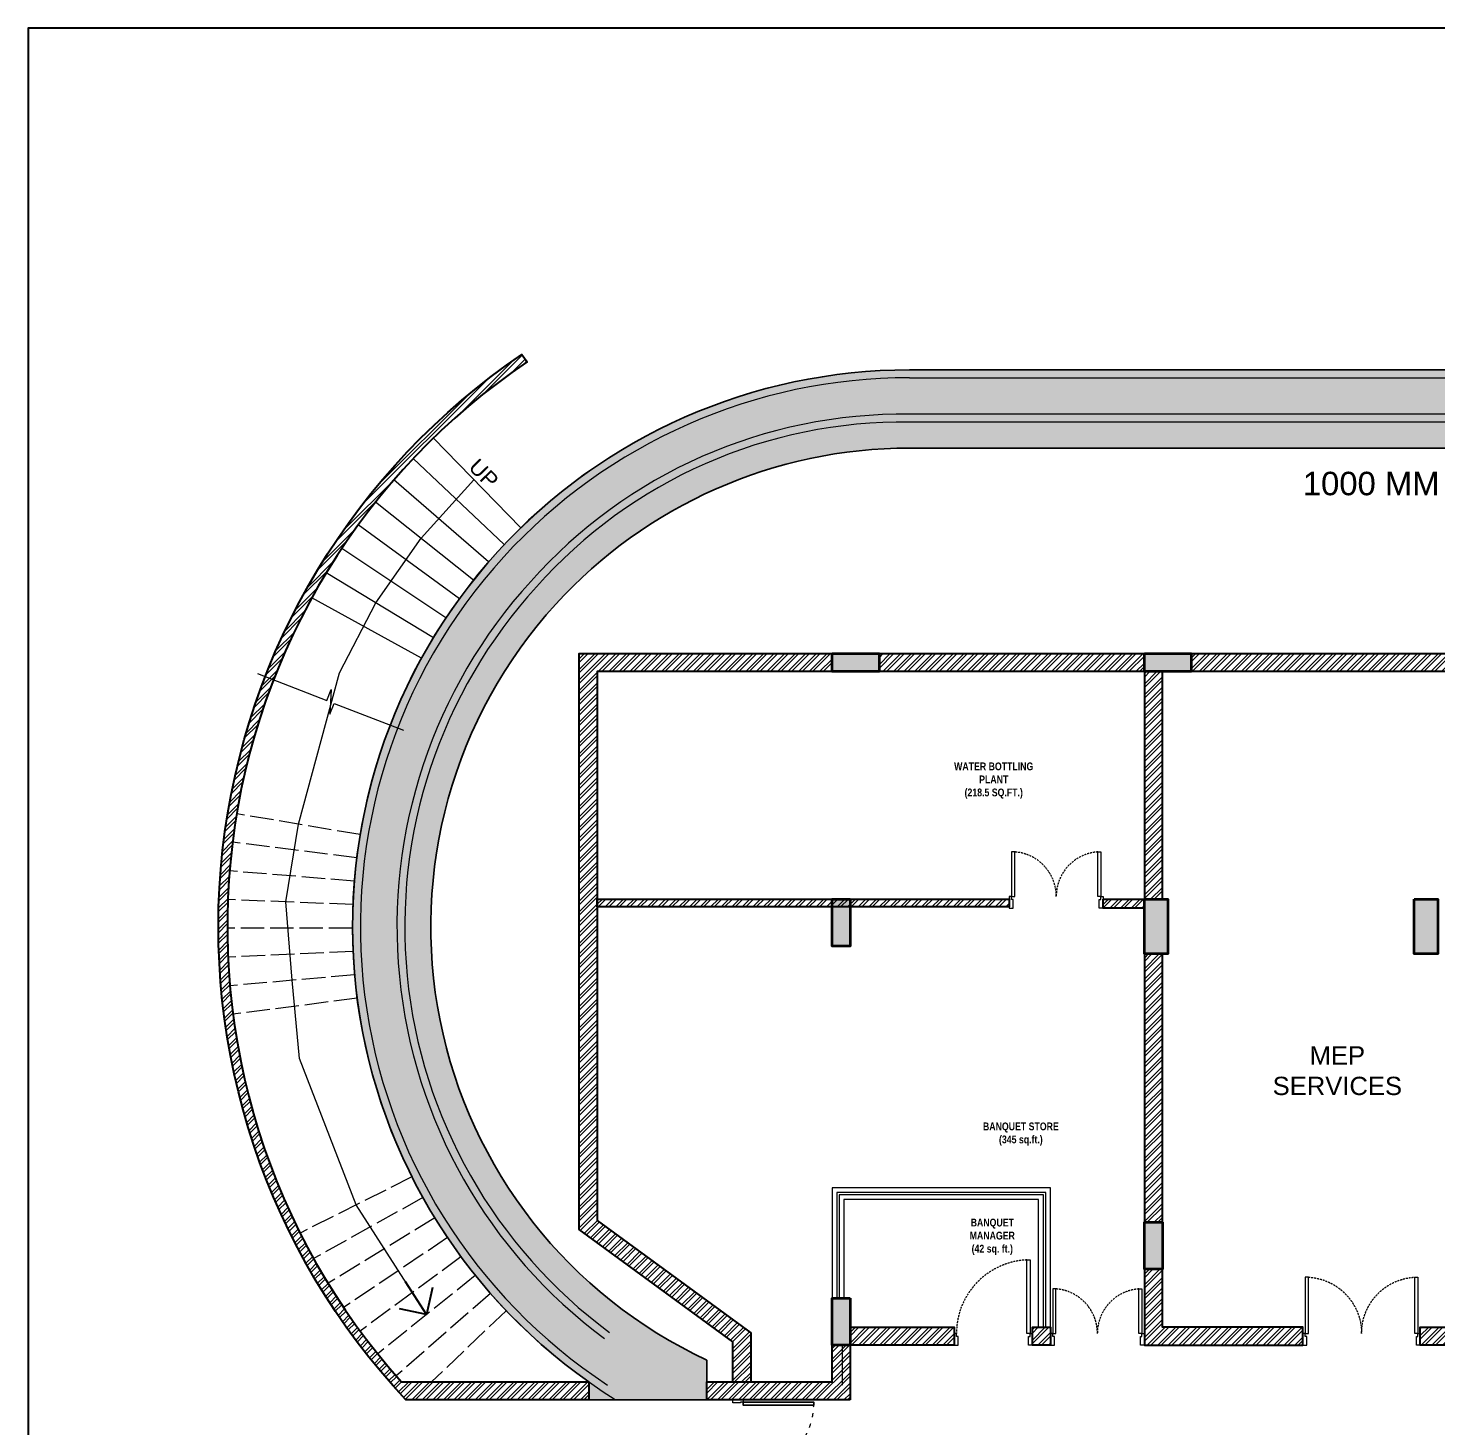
# Model space of a CAD drawing. Header units: millimetres. Extents: x 149548 to 2069915, y -1587483 to -1219800.
# Drawn here: x 1918580 to 1936592, y -1362230 to -1344339 of the extents above; entities that cross this region are included whole.
import ezdxf

# ---------------------------------------------------------------- set-up
doc = ezdxf.new("R2010")
doc.units = ezdxf.units.MM
doc.header["$MEASUREMENT"] = 0
for name, pattern in [('ACAD_ISO02W100', [15, 12, -3]), ('ACAD_ISO03W100', [30, 12, -18]), ('AUDIT_D_060311083008-3', [0, 0]), ('DASHED', [0.75, 0.5, -0.25]), ('HIDDEN', [0.375, 0.25, -0.125])]:
    doc.linetypes.add(name, pattern=pattern)
doc.layers.add('A-DOOR', color=140, linetype='AUDIT_D_060311083008-3', lineweight=5, transparency=0.5)
for name, color, linetype, lineweight in [('BRICK WALL_MOFA', 8, 'Continuous', 30), ('CONCRETE_MOFA', 230, 'Continuous', 40), ('DIMENSION_MOFA', 62, 'HIDDEN', 15), ('DOOR FRAME_MOFA', 42, 'Continuous', 15), ('DOOR SWING_MOFA', 49, 'ACAD_ISO03W100', 5), ('DOORS', 161, 'Continuous', 5), ('ELEV_15_MOFA', 31, 'Continuous', 15), ('FLOORING1_MOFA', 250, 'Continuous', 13), ('GLASS_MOFA', 4, 'Continuous', 5), ('HATCH DARK_MOFA', 250, 'Continuous', 0), ('NEW BLOCK WORK', 126, 'Continuous', 30), ('OVERHEAD LINES_MOFA', 252, 'ACAD_ISO02W100', 9), ('STAIRS_MOFA', 1, 'Continuous', 13), ('TEXT NAME', 250, 'Continuous', 13), ('TEXT_MOFA', 222, 'Continuous', 18)]:
    doc.layers.add(name, color=color, linetype=linetype, lineweight=lineweight)
for name, color, linetype in [('DOOR  MOFA', 7, 'Continuous'), ('Gabion Wall', 7, 'Continuous'), ('Text', 7, 'Continuous')]:
    doc.layers.add(name, color=color, linetype=linetype)
doc.layers.add('HATCH LIGHT_MOFA', color=7, linetype='Continuous', true_color=0xadadad)
doc.layers.add('HATCH SOLID_MOFA', color=7, linetype='Continuous', lineweight=5, true_color=0x9c9c9c)
doc.layers.add('HATCH_LIGHT_MOFA', color=7, linetype='Continuous', lineweight=5, true_color=0x5b5b5b)
doc.styles.add('1-100', font='arial.ttf', dxfattribs={"height": 400})
doc.styles.add('Arial_2', font='arial.ttf', dxfattribs={"height": 500})
doc.styles.add('ARIALBOLD.8', font='arialbd.ttf', dxfattribs={"width": 0.8, "height": 2.5})
doc.styles.get("Standard").update_dxf_attribs({"font": 'arial.ttf'})
doc.dimstyles.new('DIM 1-100 1', dxfattribs={"dimtxt": 200, "dimasz": 100, "dimexe": 50, "dimexo": 50, "dimgap": 50, "dimtad": 1, "dimdec": 1, "dimrnd": 5, "dimzin": 0, "dimdsep": 46, "dimtxsty": 'Standard', "dimblk": 'ARCHTICK', "dimcen": 100, "dimdle": 100, "dimclrd": 256, "dimclre": 256, "dimclrt": 256, "dimadec": 0, "dimazin": 0, "dimtfac": 1, "dimtdec": 1, "dimtix": 1, "dimtofl": 0, "dimtmove": 1, "dimatfit": 3, "dimldrblk": 'OPEN90', "dimfxl": 1, "dimtolj": 1, "dimtzin": 0, "dimlwd": -1, "dimlwe": -1, "dimarcsym": 0})
pattern_1 = [(45, (2011233.146507309, -1366874.381890702), (-67.35192090801866, 67.35192090801866), []), (45, (2011278.047807309, -1366874.381890702), (-67.35192090801866, 67.35192090801866), [])]

# ---------------------------------------------------------------- blocks, each defined once
blk = doc.blocks.new('*U190')
at = {"layer": 'DOOR  MOFA'}
for points in [[(0, 1970), (-1000, 1970), (-1000, 1923.333333333372), (0, 1923.333333333372)], [(0, 30), (-1000, 30), (-1000, 76.66666666662786), (0, 76.66666666662786)]]:
    blk.add_lwpolyline(points, close=True, dxfattribs=at)
at = {"layer": 'DOOR FRAME_MOFA'}
for p, q in [((0, 2000), (150, 2000)), ((0, 0), (150, 0))]:
    blk.add_line(p, q, dxfattribs=at)
at = {"layer": 'DOOR FRAME_MOFA', "ltscale": 5}
for points in [[(0, 2000), (0, 1970), (40.00000000023283, 1970), (40.00000000023283, 1958), (150, 1958), (150, 2000)], [(0, 0), (0, 30), (40.00000000023283, 30), (40.00000000023283, 42), (150, 42), (150, 0)]]:
    blk.add_lwpolyline(points, dxfattribs=at)
at = {"layer": 'DOOR SWING_MOFA', "linetype": 'ACAD_ISO03W100', "ltscale": 5}
for centre, radius, start, end in [((-57.28539328603074, 1941.271613175049), 943.0131844534541, 178.5581538586324, 273.4827013654905), ((-57.28539328603074, 58.72838682495058), 943.0131844534537, 86.51729863450953, 181.4418461413676)]:
    blk.add_arc(centre, radius, start, end, dxfattribs=at)
blk = doc.blocks.new('D-150 thk wall_1.5m D leaf-new')
at = {"layer": 'A-DOOR', "color": 252, "linetype": 'DASHED', "ltscale": 50}
for centre, start, end in [((29.99999999987449, -149.9999999999782), 273.18473853678, 0), ((1470.000000000116, -149.9999999999782), 180, 266.8152614632199)]:
    blk.add_arc(centre, 720.0000000001213, start, end, dxfattribs=at)
at = {"layer": 'DOORS', "flags": 128}
for points in [[(0, -150), (0, 0), (50, 0), (50, -110), (30, -110), (29.99999999994179, -150)], [(1500, -150.0000000002346), (1500, -2.346496330574155e-10), (1450, -2.346496330574155e-10), (1450, -110.0000000002346), (1470, -110.0000000002346), (1470.000000000058, -150.0000000002346)]]:
    blk.add_lwpolyline(points, close=True, dxfattribs=at)
at = {"layer": 'DOORS'}
for points in [[(29.99999999994179, -150), (69.99999999994179, -150), (69.99999999994361, -868.8880302245161), (29.99999999994361, -868.8880302245161)], [(1470.000000000049, -150), (1430.000000000049, -150), (1430.000000000047, -868.8880302245161), (1470.000000000047, -868.8880302245161)]]:
    blk.add_lwpolyline(points, close=True, dxfattribs=at)
blk = doc.blocks.new('*U203')
at = {"layer": 'A-DOOR'}
blk.add_blockref('D-150 thk wall_1.5m D leaf-new', (0, 0), dxfattribs=at)
blk = doc.blocks.new('D-150 thk wall_1.0m-new')
at = {"layer": 'A-DOOR', "color": 252, "linetype": 'DASHED', "ltscale": 50}
blk.add_arc((29.99999999994907, -150.0000000000091), 939.9999999944022, 272.4388546908705, 0, dxfattribs=at)
at = {"layer": 'DOORS', "flags": 128}
for points in [[(0, -150), (0, 0), (50, 0), (50, -110), (30, -110), (29.99999999994179, -150)], [(999.9999999942956, -150.0000000002346), (999.9999999942956, -2.346496330574155e-10), (949.9999999942956, -2.346496330574155e-10), (949.9999999942956, -110.0000000002346), (969.9999999942956, -110.0000000002346), (969.9999999943539, -150.0000000002346)]]:
    blk.add_lwpolyline(points, close=True, dxfattribs=at)
at = {"layer": 'DOORS'}
blk.add_lwpolyline([(29.99999999994179, -150), (69.99999999994179, -150), (69.99999999998909, -1089.148550544316), (29.99999999998909, -1089.148550544316)], close=True, dxfattribs=at)
blk = doc.blocks.new('*U196')
at = {"layer": 'A-DOOR'}
blk.add_blockref('D-150 thk wall_1.0m-new', (0, 0), dxfattribs=at)
blk = doc.blocks.new('D-150 thk wall_1.2m D leaf-new')
at = {"layer": 'A-DOOR', "color": 252, "linetype": 'DASHED', "ltscale": 50}
for centre, start, end in [((29.99999999983811, -149.99999999996), 274.0240638895916, 1.042204158021965e-10), ((1169.999999994458, -149.99999999996), 179.9999999998958, 265.9759361104084)]:
    blk.add_arc(centre, 569.9999999973081, start, end, dxfattribs=at)
at = {"layer": 'DOORS', "flags": 128}
for points in [[(0, -150), (0, 0), (50, 0), (50, -110), (30, -110), (29.99999999994179, -150)], [(1199.999999994296, -150.0000000002346), (1199.999999994296, -2.346496330574155e-10), (1149.999999994296, -2.346496330574155e-10), (1149.999999994296, -110.0000000002346), (1169.999999994296, -110.0000000002346), (1169.999999994354, -150.0000000002346)]]:
    blk.add_lwpolyline(points, close=True, dxfattribs=at)
at = {"layer": 'DOORS'}
for points in [[(29.99999999994179, -150), (69.99999999994179, -150), (69.99999999994179, -718.5947590303786), (29.99999999994179, -718.5947590303786)], [(1169.999999994354, -150), (1129.999999994354, -150), (1129.999999994354, -718.5947590303786), (1169.999999994354, -718.5947590303786)]]:
    blk.add_lwpolyline(points, close=True, dxfattribs=at)
blk = doc.blocks.new('*U194')
at = {"layer": 'A-DOOR'}
blk.add_blockref('D-150 thk wall_1.2m D leaf-new', (0, 0), dxfattribs=at)
blk = doc.blocks.new('_ArchTick')
at = {"color": 0, "linetype": 'ByBlock', "const_width": 0.15}
blk.add_lwpolyline([(-0.5, -0.5), (0.5, 0.5)], dxfattribs=at)
blk = doc.blocks.new('_Open90')
at = {"color": 0, "linetype": 'ByBlock', "lineweight": -2}
for p, q in [((-0.5, 0.5), (0, 0)), ((0, 0), (-1, 0)), ((0, 0), (-0.5, -0.5))]:
    blk.add_line(p, q, dxfattribs=at)
blk = doc.blocks.new('4_03 PORCH')
at = {"layer": 'Gabion Wall'}
h = blk.add_hatch(dxfattribs=at)
h.set_pattern_fill('ANSI36', color=256, scale=40)
h.set_pattern_definition([(45, (10688.17448308226, -25052.67859262752), (67.35192090801867, 246.9570433294018), [317.5, -63.5, 0, -63.5])])
h.paths.add_polyline_path([(-1602.149571230635, -692.6785926276352), (-1602.149571230635, -184.1264828578569, -0.09817512267019081), (-3520.416791474447, 1223.312681531184, -0.3882025823542772), (-3532.74780948041, 9477.841405008454, -0.210974177966221), (988.1744831367396, 11474.29969953548), (13438.17448308226, 11474.29969953548, -0.2773857144993764), (18839.79807451344, 8227.841569870128, 0.2677859425988428), (24093.17448308272, 4941.281443714513), (24093.17448308272, 5942.043625458376, -0.2659441197292865), (19722.85230993037, 8697.11251219688, 0.2773857144653453), (13438.17448308272, 12474.29969953548), (988.1744831367396, 12474.29969953548, 0.2109741779662213), (-4271.825516917743, 10151.46158164297, 0.4519148385139375), (-3108.040844597854, -462.6785926276352), (-3108.040844597854, -692.6785926276352)])
at = {"layer": 'HATCH LIGHT_MOFA', "transparency": 33554687}
h = blk.add_hatch(dxfattribs=at)
h.set_pattern_fill('ANSI32', color=256, scale=10)
h.set_pattern_definition([(45, (143485.4976043128, -5693.921333744423), (-67.35192090801866, 67.35192090801866), []), (45, (143530.3989043129, -5693.921333744423), (-67.35192090801866, 67.35192090801866), [])])
edge = h.paths.add_edge_path()
edge.add_line((-3108.040844597854, -692.8410775084049), (-5446.488395916065, -692.6785926276352))
edge.add_arc((991.6494816220365, 5356.803047194495), 8834.356085235431, 124.116237578571, 223.2173402960881, ccw=False)
edge.add_line((-3963.308005556464, 12670.77896600845), (-3898.835418853909, 12575.55141976324))
edge.add_arc((988.5471479459666, 5357.150608669501), 8717.328640349551, 124.100858849604, 221.8847765024616)
edge.add_line((-5501.407813121099, -462.8410775084049), (-3108.040844597854, -462.8410775084049))
edge.add_line((-3108.040844597854, -462.8410775084049), (-3108.040844597854, -692.8410775084049))
h.paths.add_polyline_path([(-0.6629082364961505, -692.8410775084049), (-1602.149571230635, -692.8410775084049), (-1602.149571230635, -462.8410775084049), (-0.6629082364961505, -462.8410775084049)])
h.paths.add_polyline_path([(-0.6629082364961505, 7.158922379137948), (229.3370917635038, 7.158922379137948), (229.3370917635038, -692.8410775084049), (-0.6629082364961505, -692.8410775084049)])
at = {"layer": 'BRICK WALL_MOFA'}
blk.add_lwpolyline([(-3108.040844597854, -692.8410775084049), (-5446.488395916065, -692.6785926276352, -0.4615413219877326), (-3963.308005556464, 12670.77896600845), (-3898.835418853909, 12575.55141976324, 0.4545880926702963), (-5501.407813121099, -462.8410775084049), (-3108.040844597854, -462.8410775084049)], format="xyb", close=True, dxfattribs=at)
blk.add_lwpolyline([(229.3370917635038, -692.8410775084049), (-1602.149571230635, -692.8410775084049), (-1602.149571230635, -462.8410775084049), (-0.6629082364961505, -462.8410775084049), (-0.6629082364961505, 7.158922379137948), (229.3370917635038, 7.158922379137948)], close=True, dxfattribs=at)
at = {"layer": 'FLOORING1_MOFA'}
for p, q in [((1076.873274880927, 12473.74695222732), (13438.17448308272, 12473.74695222732)), ((988.9597270672675, 12373.74695222732), (13438.1847501304, 12373.74695222732)), ((13438.17487879051, 11906.76866006223), (989.5990118463524, 11906.76866006223)), ((13438.17448308319, 11806.76866006223), (988.9597270835657, 11806.76866006223)), ((129.3370917637367, 14.25247356307227), (129.3370917637367, -503.2900996940443)), ((229.3370917637367, 18.96618350362405), (229.3370917637367, -686.0571458007907))]:
    blk.add_line(p, q, dxfattribs=at)
for centre, radius, start, end in [((988.9597270675004, 5356.768660084344), 7116.978292143008, 90, 137.6529095552438), ((988.9597270672675, 5356.768660084577), 7016.97829214279, 90, 137.6529095552438), ((908.5000489037484, 5538.98285650718), 6368.30221344333, 89.27033081783495, 138.378981737618), ((908.5000489037484, 5538.982856506947), 6268.302213443612, 89.26453344774515, 138.3847568914013), ((988.9597270772792, 5356.768660062342), 7116.978292164976, 137.6529095552438, 238.1083838452156), ((988.9597270772792, 5356.768660062458), 7016.978292164973, 137.6529095552438, 236.6265150866178), ((988.9595597381704, 5356.7686436855), 6549.999887359112, 137.6549029479604, 233.4754791416888), ((988.9595597381704, 5356.7686436855), 6449.999887359128, 137.6492892412955, 233.5275219333853)]:
    blk.add_arc(centre, radius, start, end, dxfattribs=at)
at = {"layer": 'Gabion Wall'}
blk.add_lwpolyline([(-1602.149571230635, -184.1264828578569, -0.5056489135655619), (-3532.74780948041, 9477.841405008454, -0.210974177966222), (988.1744831367396, 11474.29969953548), (13438.17448308226, 11474.29969953548, -0.2773857144993763), (18839.79807451344, 8227.841569870128, 0.267785942598843), (24093.17448308272, 4941.281443714513), (24093.17448308272, 5942.043625458376, -0.2659441197292871), (19722.85230993037, 8697.11251219688, 0.2773857144653454), (13438.17448308272, 12474.29969953548), (988.1744831367396, 12474.29969953548, 0.2109741779662213), (-4271.825516917743, 10151.46158164297, 0.4515622446146478), (-3108.040844597854, -462.6785926276352), (-3108.040844597854, -692.6785926276352), (-1602.149571230635, -692.6785926276352)], format="xyb", close=True, dxfattribs=at)
at = {"layer": 'HATCH DARK_MOFA'}
blk.add_lwpolyline([(-7340.985131523572, 8590.776516012149), (-6455.377467072802, 8246.975607540226), (-6401.093113103649, 8386.808396664215), (-6416.439961626194, 8070.953249103623), (-6362.155607656809, 8210.786038227612), (-5476.547943206271, 7866.985129755689)], dxfattribs=at)
at = {"layer": 'OVERHEAD LINES_MOFA', "ltscale": 25}
for p, q in [((-6030.860987558961, 6533.978142472799), (-7608.842016486218, 6798.50765522779)), ((-6074.210613563191, 6237.149093373097), (-7661.937268358422, 6434.947128634667)), ((-6105.013285296503, 5938.756952291355), (-7699.66482857964, 6069.472104223678)), ((-6123.214279080741, 5639.331839363207), (-7721.957670788746, 5702.731880830368)), ((-6131.797769723693, 5339.398116357741), (-7728.776189772179, 5335.378005028004)), ((-6121.728972550714, 5039.510308007593), (-7720.108271825127, 4968.063113597222)), ((-6102.043809781084, 4740.177571967826), (-7695.969316273928, 4601.439774060622)), ((-6069.761990342056, 4441.939305765671), (-7656.402208116604, 4236.159325335873)), ((-5369.530639515957, 2158.18059897318), (-6798.563202592079, 1439.104096368188)), ((-5229.088551915018, 1893.097145018633), (-6626.531674398575, 1114.449640714796)), ((-5077.599692617776, 1634.166927416925), (-6440.971944534918, 797.3330234882887)), ((-4915.333134247689, 1381.850066854502), (-6242.213676338783, 488.3176305189263)), ((-4742.577106291195, 1136.594939536881), (-6030.609981523594, 187.95245509292)), ((-4559.63848339906, 898.8373798065586), (-5806.536792843137, -103.2288773837499)), ((-4366.842240491183, 668.9999050138285), (-5570.392196214525, -384.7090574169997)), ((-4164.530875638127, 447.4909640261903), (-5119.894377374556, -462.8410775084049))]:
    blk.add_line(p, q, dxfattribs=at)
at = {"layer": 'STAIRS_MOFA'}
for p, q in [((-3978.513976075221, 10454.7115003767), (-5095.097606433788, 11600.67875837465)), ((-4188.907331043389, 10240.88607884059), (-5352.790440793615, 11338.78227999434)), ((-4390.103140400723, 10018.38457099581), (-5599.217987892218, 11066.25920519256)), ((-4581.743961925851, 9787.6022705324), (-5833.942447309615, 10783.59369541216)), ((-4763.489328683121, 9548.949182704091), (-6056.546810200671, 10491.28793103178)), ((-4935.016353889834, 9302.849295918597), (-6266.635600146838, 10189.86121919751)), ((-5096.020304556703, 9049.739828480524), (-6463.835575757548, 9879.849071229575)), ((-5246.215142868925, 8790.070451839129), (-6647.796393764904, 9561.802251239074))]:
    blk.add_line(p, q, dxfattribs=at)
at = {"layer": 'TEXT_MOFA', "insert": (-4515.394711214351, 11357.58634861954), "char_height": 200, "attachment_point": 1, "rotation": 314.2559445983412, "style": '1-100'}
blk.add_mtext_dynamic_manual_height_columns('UP', width=386.6787292337976, gutter_width=750, heights=[0], dxfattribs=at)
at = {"layer": 'TEXT_MOFA'}
blk.add_leader([(-5183.087638121098, 397.8042512114625), (-6084.046921054134, 1798.642347670626), (-6805.61577601824, 3669.382579291472), (-6899.006563027622, 4670.808673014166), (-6980.040815253975, 5673.310299074277), (-6819.851502022473, 6666.242898850236), (-6296.449393995572, 8601.787293723552), (-5829.083797874162, 9494.626498586731), (-5252.844083740143, 10321.3914216652), (-4576.933011421468, 11068.87832355383)], dimstyle='DIM 1-100 1', override={"dimasz": 500}, dxfattribs=at)

msp = doc.modelspace()

# ---------------------------------------------------------------- hatches: boundary and pattern name
at = {"layer": 'HATCH SOLID_MOFA'}
h = msp.add_hatch(dxfattribs=at)
h.set_pattern_fill('ANSI32', color=256, scale=10)
h.set_pattern_definition(pattern_1)
h.paths.add_polyline_path([(1925622.074790265, -1359694.575903822), (1927582.074790211, -1361130.777207883), (1927582.074790211, -1361643.301634466), (1927812.074790211, -1361643.301634466), (1927812.074790211, -1361014.17308413), (1925852.074827349, -1359577.971807244), (1925852.074790265, -1352563.298116933), (1928852.074790265, -1352563.298116933), (1928852.074790265, -1352333.29811695), (1925622.074790265, -1352333.29811695)])
h = msp.add_hatch(dxfattribs=at)
h.set_pattern_fill('ANSI32', color=256, scale=10)
h.set_pattern_definition(pattern_1)
h.paths.add_polyline_path([(1941132.1538944, -1356073.301629596), (1943382.515465823, -1356073.301642046), (1943382.515465906, -1361173.301323936), (1943152.515465906, -1361173.301323936), (1943152.515465906, -1360943.301323936), (1943282.515465687, -1360943.300232049), (1943282.515465687, -1356173.300548487), (1941132.153893847, -1356173.301628562)])
h.paths.add_polyline_path([(1944382.515491272, -1361173.301607979), (1944612.515491272, -1361173.301612612), (1944612.515491332, -1361073.301611008), (1944482.515502776, -1361073.301611601), (1944482.515479864, -1356073.301604367), (1946052.074790172, -1356073.301627916), (1946052.074789946, -1355973.30162803), (1944482.515480707, -1355973.301604022), (1944482.515504149, -1355058.301631032), (1944382.515491272, -1355058.301631421)])
h.paths.add_polyline_path([(1940628.923073675, -1355473.301634411), (1940052.074764557, -1355473.301634422), (1940052.074764557, -1355573.301634477), (1941032.153894573, -1355573.301634459), (1941032.153894571, -1360943.3013239), (1941132.153894517, -1360943.3013239), (1941132.15389452, -1355473.301634401), (1940728.923061177, -1355473.301634409), (1940728.923061109, -1352563.29811695), (1940628.923073608, -1352563.29811695)])
h.paths.add_polyline_path([(1932842.074744546, -1360202.926191362), (1932842.07473875, -1361173.301323925), (1934868.138057204, -1361173.301323927), (1934868.138057204, -1360943.3013239), (1933072.074740149, -1360943.3013239), (1933072.074744572, -1360202.926191362)])
h.paths.add_polyline_path([(1946282.074790172, -1360943.301634466), (1946052.074790172, -1360943.30020104), (1946052.074790172, -1356073.301634577), (1946282.074790172, -1356073.301634577)])
h.paths.add_polyline_path([(1933442.074790227, -1352333.29811695), (1937422.074790319, -1352333.29811695), (1937422.074790319, -1352563.29811695), (1933442.074790227, -1352563.29811695)])
h.paths.add_polyline_path([(1938022.074790319, -1352333.29811695), (1941692.074790318, -1352333.29811695), (1941692.074790318, -1352563.29811695), (1938022.074790319, -1352563.29811695)])
h.paths.add_polyline_path([(1932842.074748129, -1359602.926191362), (1933072.074748156, -1359602.926191362), (1933072.074768644, -1356173.301634468), (1932842.074768612, -1356173.301634468)])
h.paths.add_polyline_path([(1942292.074790318, -1352333.29811695), (1945682.07479028, -1352333.29811695), (1945682.07479028, -1352563.29811695), (1942292.074790318, -1352563.29811695)])
h.paths.add_polyline_path([(1929452.074790265, -1352333.29811695), (1932842.074790227, -1352333.29811695), (1932842.074790227, -1352563.29811695), (1929452.074790265, -1352563.29811695)])
h.paths.add_polyline_path([(1946052.074790172, -1352563.298116935), (1946282.074790172, -1352563.298116935), (1946282.074790172, -1355473.301634466), (1946052.074790172, -1355473.301634466)])
h.paths.add_polyline_path([(1933072.074772826, -1355473.301634468), (1933072.07479021, -1352563.29811695), (1932842.074790172, -1352563.29811695), (1932842.074772793, -1355473.301634468)])
h.paths.add_polyline_path([(1938956.140272581, -1361173.301323933), (1936368.138057204, -1361173.30132393), (1936368.138057204, -1360943.3013239), (1938956.140272581, -1360943.3013239)])
h.paths.add_polyline_path([(1931116.662180875, -1355572.114487304), (1925852.074790265, -1355572.114445557), (1925852.074790265, -1355473.301641672), (1931116.662173319, -1355473.301641672)])
h.paths.add_polyline_path([(1939956.140272575, -1360943.3013239), (1942252.515465906, -1360943.3013239), (1942252.515465906, -1361173.301323938), (1939956.140272575, -1361173.301323935)])
h.paths.add_polyline_path([(1943282.515453083, -1355173.301634683), (1943382.515465906, -1355173.301634682), (1943382.515491272, -1352563.29811695), (1943282.515478449, -1352563.298116951)])
h.paths.add_polyline_path([(1932316.662177091, -1355473.301479095), (1932842.074797813, -1355473.301479095), (1932842.074797813, -1355588.301641672), (1932316.662177091, -1355588.301641672)])
h.paths.add_polyline_path([(1945612.515484684, -1361073.301598622), (1945612.515491266, -1361173.301609158), (1946052.07479034, -1361173.301634522), (1946052.074783758, -1361073.301623987)])
h.paths.add_polyline_path([(1937729.71211424, -1355473.301634471), (1937729.71211424, -1352563.298116935), (1937499.71211424, -1352563.298116933), (1937499.71211424, -1360943.301634537), (1937729.71211424, -1360943.301634537), (1937729.712114239, -1355573.301634483), (1938852.074790264, -1355573.301634458), (1938852.074790265, -1355473.301634444)])
h = msp.add_hatch(dxfattribs=at)
h.set_pattern_fill('ANSI32', color=256, scale=10)
h.set_pattern_definition([(45, (2051261.306267111, -1384985.896562803), (-67.35192090801866, 67.35192090801866), []), (45, (2051306.207567111, -1384985.896562803), (-67.35192090801866, 67.35192090801866), [])])
h.paths.add_polyline_path([(1930411.536899478, -1360943.301634488), (1929082.074782367, -1360943.301975603), (1929082.074782367, -1361173.30197564), (1930411.536899478, -1361173.301634526)])
h = msp.add_hatch(dxfattribs=at)
h.set_pattern_fill('ANSI32', color=256, scale=10)
h.set_pattern_definition([(45, (2072338.23530276, -1366874.381890702), (-67.35192090801866, 67.35192090801866), []), (45, (2072383.13660276, -1366874.381890702), (-67.35192090801866, 67.35192090801866), [])])
h.paths.add_polyline_path([(1931642.074764464, -1361173.301323925), (1931411.5939596, -1361173.301323925), (1931411.5939596, -1360943.301542801), (1931642.074764464, -1360943.301542801)])
at = {"layer": 'HATCH_LIGHT_MOFA', "true_color": 0x525252}
h = msp.add_hatch(color=251, dxfattribs=at)
h.dxf.hatch_style = 1
h.paths.add_polyline_path([(1929082.074790138, -1355473.301634576), (1929082.074790138, -1356073.301634576), (1928852.074790154, -1356073.301634576), (1928852.074790154, -1355473.301634576)])
h.paths.add_polyline_path([(1941692.074790318, -1352333.298116949), (1942292.074790318, -1352333.298116949), (1942292.074790318, -1352563.298116932), (1941692.074790318, -1352563.298116932)])
h.paths.add_polyline_path([(1937422.074790319, -1352333.298116949), (1938022.074790319, -1352333.298116949), (1938022.074790319, -1352563.298116932), (1937422.074790319, -1352563.298116932)])
h.paths.add_polyline_path([(1932842.074790226, -1352333.298116932), (1933442.074790226, -1352333.298116932), (1933442.074790226, -1352563.298116915), (1932842.074790226, -1352563.298116915)])
h.paths.add_polyline_path([(1928852.074790264, -1352333.298116949), (1929452.074790264, -1352333.298116949), (1929452.074790264, -1352563.298116932), (1928852.074790264, -1352563.298116932)])
h.paths.add_polyline_path([(1941992.074790264, -1355473.301634467), (1942292.074790264, -1355473.301634467), (1942292.074790264, -1356173.301634467), (1941992.074790264, -1356173.301634467)])
h.paths.add_polyline_path([(1938852.074790264, -1355473.301634467), (1939152.074790264, -1355473.301634467), (1939152.074790264, -1356173.301635372), (1938852.074790264, -1356173.301635372)])
h.paths.add_polyline_path([(1936292.074790264, -1355473.301634467), (1936592.074790264, -1355473.301634467), (1936592.074790264, -1356173.301635372), (1936292.074790264, -1356173.301635372)])
h.paths.add_polyline_path([(1932842.074790264, -1355473.301634467), (1933142.074790264, -1355473.301634467), (1933142.074790264, -1356173.301634467), (1932842.074790264, -1356173.301634467)])
h.paths.add_polyline_path([(1945682.07479028, -1352333.298116951), (1946282.07479028, -1352333.298116951), (1946282.07479028, -1352563.298116934), (1945682.07479028, -1352563.298116934)])
h.paths.add_polyline_path([(1946282.074790172, -1355473.301634576), (1946282.074790172, -1356073.301634576), (1946052.074790188, -1356073.301634576), (1946052.074790188, -1355473.301634576)])
h.paths.add_polyline_path([(1939842.07479021, -1395533.301634457), (1939842.07479021, -1395233.301634457), (1939542.07479021, -1395233.301634457), (1939542.07479021, -1395533.301634457)])
h.paths.add_polyline_path([(1942292.07479021, -1395533.301634457), (1942292.07479021, -1395233.301634457), (1941992.07479021, -1395233.301634457), (1941992.07479021, -1395533.301634457)])
h.paths.add_polyline_path([(1945392.07479021, -1395533.301634457), (1945392.07479021, -1395233.301634457), (1945692.07479021, -1395233.301634457), (1945692.07479021, -1395533.301634457)])
h.paths.add_polyline_path([(1947274.671727188, -1402133.301634465), (1947605.570050905, -1402133.301634465), (1947459.631537233, -1402433.301632984), (1947118.277949755, -1402433.301634467)])
h.paths.add_polyline_path([(1945392.07479021, -1402133.301634465), (1945692.074790264, -1402133.301634465), (1945692.074790264, -1402433.301634467), (1945392.07479021, -1402433.301634467)])
h.paths.add_polyline_path([(1941464.361613536, -1402133.301634467), (1941132.965225302, -1402133.301633179), (1940974.702537601, -1402433.301635711), (1941317.051398646, -1402433.301634465)])
h.paths.add_polyline_path([(1939142.413323825, -1402133.301634467), (1939473.809712058, -1402133.301633179), (1939632.07239976, -1402433.301635711), (1939289.723538714, -1402433.301634465)])
h.paths.add_polyline_path([(1938677.810551396, -1399133.301632067), (1938977.810551396, -1399133.301632067), (1938957.5889147, -1399433.301634465), (1938657.259332218, -1399433.301636875)])
h.paths.add_polyline_path([(1939542.074790264, -1399133.301634467), (1939842.074790264, -1399133.301634467), (1939842.074790264, -1399433.301634467), (1939542.074790264, -1399433.301634467)])
h.paths.add_polyline_path([(1941992.07479021, -1399133.301634465), (1942292.074790264, -1399133.301634465), (1942292.074790264, -1399433.301634297), (1941992.07479021, -1399433.301634297)])
h.paths.add_polyline_path([(1945392.07479021, -1399133.301634465), (1945692.074790264, -1399133.301634465), (1945692.074790264, -1399433.301634467), (1945392.07479021, -1399433.301634467)])
h.paths.add_polyline_path([(1947842.074790264, -1397633.301634467), (1948142.074790264, -1397633.301634467), (1948142.074790264, -1399433.301634465), (1947842.074790264, -1399433.301634465)])
h.paths.add_polyline_path([(1947842.074790264, -1393733.301634467), (1948142.07479021, -1393733.301634467), (1948142.07479021, -1395533.301634457), (1947842.074790264, -1395533.301634457)])
h.paths.add_polyline_path([(1947842.07479021, -1389833.301634467), (1948142.07479021, -1389833.301634467), (1948142.07479021, -1391633.301634467), (1947842.07479021, -1391633.301634467)])
h.paths.add_polyline_path([(1945392.07479021, -1391333.301634466), (1945692.074790264, -1391333.301634466), (1945692.074790264, -1391633.301634465), (1945392.07479021, -1391633.301634465)])
h.paths.add_polyline_path([(1941992.074790264, -1391333.301634465), (1942292.07479021, -1391333.301634465), (1942292.07479021, -1391633.301634465), (1941992.074790264, -1391633.301634465)])
h.paths.add_polyline_path([(1939542.07479021, -1391333.301634467), (1939842.07479021, -1391333.301634467), (1939842.07479021, -1391633.301634465), (1939542.07479021, -1391633.301634465)])
h.paths.add_polyline_path([(1952245.9255281, -1375348.301634465), (1952695.9255281, -1375348.301634465), (1952695.9255281, -1376098.301634467), (1952245.9255281, -1376098.301634467)])
h.paths.add_polyline_path([(1947912.074790264, -1375348.301634465), (1948362.074790264, -1375348.301634465), (1948362.074790264, -1376098.301634467), (1947912.074790264, -1376098.301634467)])
h.paths.add_polyline_path([(1941842.074790264, -1375348.301634465), (1942292.074790264, -1375348.301634465), (1942292.074790264, -1376098.301634467), (1941842.074790264, -1376098.301634467)])
h.paths.add_polyline_path([(1938842.074790264, -1375348.301634465), (1939292.074790264, -1375348.301634465), (1939292.074790264, -1376098.301634467), (1938842.074790264, -1376098.301634467)])
h.paths.add_polyline_path([(1936142.074790264, -1375348.301634465), (1936592.074790264, -1375348.301634465), (1936592.074790264, -1376098.301634467), (1936142.074790264, -1376098.301634467)])
h.paths.add_polyline_path([(1929312.074790264, -1369038.301634465), (1929542.074790264, -1369038.301634465), (1929542.074790264, -1369638.301634467), (1929312.074790264, -1369638.301634467)])
h.paths.add_polyline_path([(1927581.949838409, -1369038.301634467), (1927812.07479021, -1369038.301634467), (1927812.07479021, -1369488.301634467), (1927581.949838409, -1369488.301634467)])
h.paths.add_polyline_path([(1932472.07479021, -1369038.301634465), (1933072.074790266, -1369038.301634465), (1933072.074790266, -1369338.301634467), (1932472.07479021, -1369338.301634467)])
h.paths.add_polyline_path([(1932622.074790264, -1370493.301634467), (1933072.074790266, -1370493.301634467), (1933072.074790266, -1371243.301634467), (1932622.074790264, -1371243.301634467)])
h.paths.add_polyline_path([(1929312.07479021, -1370643.301634467), (1929542.07479021, -1370643.301634467), (1929542.07479021, -1371243.301634467), (1929312.07479021, -1371243.301634467)])
h.paths.add_polyline_path([(1927582.07479021, -1370793.301634467), (1927812.074790264, -1370793.301634467), (1927812.074790264, -1371243.301634467), (1927582.07479021, -1371243.301634467)])
h.paths.add_polyline_path([(1932622.074790264, -1375048.301634467), (1933072.074790264, -1375048.301634467), (1933072.074790264, -1375798.301634438), (1932622.074790264, -1375798.301634438)])
h.paths.add_polyline_path([(1932842.07479021, -1379163.101664432), (1933072.074790264, -1379163.101664432), (1933072.074790264, -1379763.101664432), (1932842.07479021, -1379763.101664432)])
h.paths.add_polyline_path([(1932842.07479021, -1383268.301634467), (1933292.074790264, -1383268.301634467), (1933292.074790264, -1384018.301634467), (1932842.07479021, -1384018.301634467)])
h.paths.add_polyline_path([(1942062.07479021, -1383418.301634467), (1942292.074790264, -1383418.301634467), (1942292.074790264, -1384018.301634467), (1942062.07479021, -1384018.301634467)])
h.paths.add_polyline_path([(1942062.074790264, -1380793.301634467), (1942292.07479021, -1380793.301634467), (1942292.07479021, -1381818.301634465), (1942062.074790264, -1381818.301634465)])
h.paths.add_polyline_path([(1939542.074790264, -1380793.301634467), (1939772.07479021, -1380793.301634467), (1939772.07479021, -1384018.301634467), (1939542.074790264, -1384018.301634467)])
h.paths.add_polyline_path([(1939542.07479021, -1386003.301634467), (1940142.074790264, -1386003.301634467), (1940142.074790264, -1386233.301634465), (1939542.07479021, -1386233.301634465)])
h.paths.add_polyline_path([(1941692.074790264, -1386003.301634467), (1942292.07479021, -1386003.301634467), (1942292.07479021, -1386233.301634467), (1941692.074790264, -1386233.301634467)])
h.paths.add_polyline_path([(1947542.07479021, -1386003.301634525), (1948142.074790264, -1386003.301634525), (1948142.074790264, -1386233.301634465), (1947542.07479021, -1386233.301634465)])
h.paths.add_polyline_path([(1945392.074790264, -1386003.301634467), (1945992.07479021, -1386003.301634467), (1945992.07479021, -1386233.301634467), (1945392.074790264, -1386233.301634467)])
h.paths.add_polyline_path([(1945392.07479021, -1383418.301634465), (1945992.074790264, -1383418.301634465), (1945992.074790264, -1383648.301634467), (1945392.07479021, -1383648.301634467)])
h.paths.add_polyline_path([(1947912.074790264, -1380793.301634467), (1948142.074790264, -1380793.301634467), (1948142.074790264, -1384018.301634467), (1947912.074790264, -1384018.301634467)])
h.paths.add_polyline_path([(1952245.932845567, -1363673.301634467), (1952695.932845567, -1363673.301634467), (1952695.932845567, -1364423.301634467), (1952245.932845567, -1364423.301634467)])
h.paths.add_polyline_path([(1947912.074790264, -1363673.301634465), (1948362.074790264, -1363673.301634465), (1948362.074790264, -1364423.301634467), (1947912.074790264, -1364423.301634467)])
h.paths.add_polyline_path([(1941842.074790264, -1363673.301634467), (1942292.074790264, -1363673.301634467), (1942292.074790264, -1364423.301634467), (1941842.074790264, -1364423.301634467)])
h.paths.add_polyline_path([(1938842.074790264, -1363673.301634465), (1939292.354257888, -1363673.301634465), (1939292.354257888, -1364423.301634467), (1938842.074790264, -1364423.301634467)])
h.paths.add_polyline_path([(1936142.074790264, -1363673.301634467), (1936592.074790264, -1363673.301634467), (1936592.074790264, -1364423.301634467), (1936142.074790264, -1364423.301634467)])
h.paths.add_polyline_path([(1932842.07479021, -1363673.301634465), (1933292.074790264, -1363673.301634465), (1933292.074790264, -1364423.301634467), (1932842.07479021, -1364423.301634467)])
h.paths.add_polyline_path([(1927812.074790264, -1363903.301634467), (1927812.074790264, -1365173.301634467), (1927582.07479021, -1365173.301634467), (1927582.07479021, -1363673.301634465), (1929082.074790264, -1363673.301634465), (1929082.074790264, -1363903.301634467)])
h.paths.add_polyline_path([(1952465.932845567, -1360943.301634538), (1953177.074790264, -1360943.301634538), (1953177.074790264, -1361173.301634521), (1952465.932845567, -1361173.301634521)])
h.paths.add_polyline_path([(1946052.074790356, -1360943.301634538), (1946652.074790356, -1360943.301634538), (1946652.074790356, -1361173.301634521), (1946052.074790356, -1361173.301634521)])
h.paths.add_polyline_path([(1942292.07479021, -1359602.926191361), (1942292.07479021, -1360202.926191361), (1942062.074790226, -1360202.926191361), (1942062.074790226, -1359602.926191361)])
h.paths.add_polyline_path([(1933072.074790131, -1359602.926191361), (1933072.074790131, -1360202.926191361), (1932842.074790147, -1360202.926191361), (1932842.074790147, -1359602.926191361)])
h.paths.add_polyline_path([(1929082.074790228, -1360573.301634578), (1929082.074790228, -1361173.301634578), (1928852.074790245, -1361173.301634578), (1928852.074790245, -1360573.301634578)])
h.paths.add_polyline_path([(1974582.074790264, -1370063.301634467), (1975032.354257888, -1370063.301634467), (1975032.354257888, -1370813.301634467), (1974582.074790264, -1370813.301634467)])
h.paths.add_polyline_path([(1965472.07479021, -1370063.301634467), (1965922.633725512, -1370063.301634467), (1965922.633725512, -1370813.301634467), (1965472.07479021, -1370813.301634467)])
h.paths.add_polyline_path([(1956802.074790264, -1370063.301634467), (1957252.07479021, -1370063.301634467), (1957252.07479021, -1370813.301634467), (1956802.074790264, -1370813.301634467)])
h.paths.add_polyline_path([(1957177.074790263, -1385298.301634467), (1956802.07479021, -1385298.301634467), (1956802.07479021, -1385898.301634406), (1957177.074790263, -1385898.301634406)])
h.paths.add_polyline_path([(1974582.196409766, -1375348.301634465), (1975032.56300661, -1375348.301634465), (1975032.56300661, -1376098.301634467), (1974582.196409766, -1376098.301634467)])
h.paths.add_polyline_path([(1965472.354257888, -1375348.301634467), (1965922.074790264, -1375348.301634467), (1965922.074790264, -1376098.301634467), (1965472.354257888, -1376098.301634467)])
h.paths.add_polyline_path([(1956802.074790264, -1375348.301634465), (1957252.354257888, -1375348.301634465), (1957252.354257888, -1376098.301634467), (1956802.074790264, -1376098.301634467)])
h.paths.add_polyline_path([(1957252.074790207, -1382033.30163447), (1956802.074790207, -1382033.30163447), (1956802.074790207, -1381283.301634526), (1957252.354257888, -1381283.301634526)])
h.paths.add_polyline_path([(1965472.074790264, -1382033.301634526), (1965922.074790264, -1382033.301634526), (1965922.074790264, -1381283.301634583), (1965472.354257888, -1381283.301634583)])
h.paths.add_polyline_path([(1975032.074790264, -1382033.301634472), (1974582.074790264, -1382033.301634472), (1974582.074790264, -1381283.301634528), (1975032.354257888, -1381283.301634528)])
h.paths.add_polyline_path([(1983472.074790264, -1381283.301634527), (1983847.074790264, -1381283.301634527), (1983847.074790264, -1382033.301634525), (1983472.074790264, -1382033.301634525)])
h.paths.add_polyline_path([(1983472.07479021, -1378575.197298387), (1983702.074790263, -1378575.197298387), (1983702.074790263, -1379175.197298387), (1983472.07479021, -1379175.197298387)])
h.paths.add_polyline_path([(1988272.074790263, -1378575.197298387), (1988502.074790263, -1378575.197298387), (1988502.074790263, -1379175.197298387), (1988272.074790263, -1379175.197298387)])
h.paths.add_polyline_path([(1988272.074790264, -1381433.301634467), (1988502.074790264, -1381433.301634467), (1988502.074790264, -1382033.301634525), (1988272.074790264, -1382033.301634525)])
h.paths.add_polyline_path([(1988272.07479021, -1375348.301634467), (1988502.074789782, -1375348.301634467), (1988502.074789782, -1375948.301634467), (1988272.07479021, -1375948.301634467)])
h.paths.add_polyline_path([(1983472.07479021, -1375348.301634467), (1983847.074790264, -1375348.301634467), (1983847.074790264, -1376098.301634467), (1983472.07479021, -1376098.301634467)])
h.paths.add_polyline_path([(1983472.041495745, -1370063.301634467), (1983847.074790264, -1370063.301634467), (1983847.074790264, -1370813.301634467), (1983472.041495745, -1370813.301634467)])
h.paths.add_polyline_path([(1988272.074790264, -1370213.301634465), (1988502.074790264, -1370213.301634465), (1988502.074790264, -1370813.301634467), (1988272.074790264, -1370813.301634467)])
h.paths.add_polyline_path([(1988272.074790264, -1365533.301634467), (1988502.074789782, -1365533.301634467), (1988502.074789782, -1366133.321533051), (1988272.074790264, -1366133.321533051)])
h.paths.add_polyline_path([(1988272.074790264, -1363673.301634465), (1988502.074789782, -1363673.301634465), (1988502.074789782, -1364273.301634467), (1988272.074790264, -1364273.301634467)])
h.paths.add_polyline_path([(1985872.074790264, -1363673.301634465), (1986102.07479021, -1363673.301634465), (1986102.07479021, -1364423.301634467), (1985872.074790264, -1364423.301634467)])
h.paths.add_polyline_path([(1985872.07479021, -1365383.301634467), (1986102.074790264, -1365383.301634467), (1986102.074790264, -1366133.301634467), (1985872.07479021, -1366133.301634467)])
h.paths.add_polyline_path([(1983472.074790264, -1363673.301634467), (1983702.07479021, -1363673.301634467), (1983702.07479021, -1366133.301634467), (1983472.074790264, -1366133.301634467)])
h.paths.add_polyline_path([(1975032.074790264, -1363673.301634467), (1974582.074790264, -1363673.301634467), (1974582.074790264, -1364423.301634469), (1975032.074790264, -1364423.301634469), (1975032.074790264, -1363903.30163447)])
h.paths.add_polyline_path([(1965472.074790264, -1363673.301634465), (1965922.074790264, -1363673.301634465), (1965922.074790264, -1364423.301634467), (1965472.074790264, -1364423.301634467)])
h.paths.add_polyline_path([(1956802.07479021, -1363673.301634467), (1957252.074790264, -1363673.301634467), (1957252.074790264, -1364423.301634467), (1956802.07479021, -1364423.301634467)])
h.paths.add_polyline_path([(1957825.920944111, -1360943.30163462), (1958425.920944111, -1360943.30163462), (1958425.920944111, -1361173.301634604), (1957825.920944111, -1361173.301634604)])

# ---------------------------------------------------------------- linework, layer by layer
at = {"layer": 'BRICK WALL_MOFA'}
for points in [[(1927582.074790211, -1361643.301634466), (1927582.074790211, -1361130.777207883), (1925622.074790265, -1359694.575903822), (1925622.074790265, -1352333.29811695), (1928852.074790265, -1352333.29811695)], [(1928852.074790265, -1352563.29811695), (1925852.074790265, -1352563.29811695), (1925852.074790265, -1359577.97178007), (1927812.074790211, -1361014.17308413), (1927812.074790211, -1361643.301634466)], [(1933072.074772826, -1355473.301634468), (1933072.07479021, -1352563.29811695), (1932842.074790172, -1352563.29811695), (1932842.074772793, -1355473.301634468), (1933072.074772826, -1355473.301634468)]]:
    msp.add_lwpolyline(points, dxfattribs=at)
for points in [[(1929452.074790265, -1352333.29811695), (1932842.074790227, -1352333.29811695), (1932842.074790227, -1352563.29811695), (1929452.074790265, -1352563.29811695)], [(1933442.074790227, -1352333.29811695), (1937422.074790319, -1352333.29811695), (1937422.074790319, -1352563.29811695), (1933442.074790227, -1352563.29811695)], [(1931116.662180875, -1355572.114487304), (1925852.074790265, -1355572.114445557), (1925852.074790265, -1355473.301641672), (1931116.662173319, -1355473.301641672)], [(1932316.662177091, -1355473.301479095), (1932842.074797813, -1355473.301479095), (1932842.074797813, -1355588.301641672), (1932316.662177091, -1355588.301641672)], [(1932842.074748129, -1359602.926191362), (1933072.074748156, -1359602.926191362), (1933072.074768644, -1356173.301634468), (1932842.074768612, -1356173.301634468)], [(1932842.074744546, -1360202.926191362), (1932842.07473875, -1361173.301323925), (1934868.138057204, -1361173.301323927), (1934868.138057204, -1360943.3013239), (1933072.074740149, -1360943.3013239), (1933072.074744572, -1360202.926191362)], [(1929082.074842427, -1360943.3013239), (1930411.593959606, -1360943.3013239), (1930411.593959606, -1361173.301323925), (1929082.074842427, -1361173.301323925)], [(1931642.074764464, -1361173.301323925), (1931411.5939596, -1361173.301323925), (1931411.5939596, -1360943.301542801), (1931642.074764464, -1360943.301542801)], [(1938956.140272581, -1361173.301323933), (1936368.138057204, -1361173.30132393), (1936368.138057204, -1360943.3013239), (1938956.140272581, -1360943.3013239)]]:
    msp.add_lwpolyline(points, close=True, dxfattribs=at)
at = {"layer": 'CONCRETE_MOFA'}
for points in [[(1928852.074790264, -1352333.298116949), (1929452.074790264, -1352333.298116949), (1929452.074790264, -1352563.298116932), (1928852.074790264, -1352563.298116932)], [(1932842.074790226, -1352333.298116932), (1933442.074790226, -1352333.298116932), (1933442.074790226, -1352563.298116915), (1932842.074790226, -1352563.298116915)], [(1929082.074790138, -1355473.301634576), (1929082.074790138, -1356073.301634576), (1928852.074790154, -1356073.301634576), (1928852.074790154, -1355473.301634576)], [(1932842.074790264, -1355473.301634467), (1933142.074790264, -1355473.301634467), (1933142.074790264, -1356173.301634467), (1932842.074790264, -1356173.301634467)], [(1936292.074790264, -1355473.301634467), (1936592.074790264, -1355473.301634467), (1936592.074790264, -1356173.301635372), (1936292.074790264, -1356173.301635372)], [(1933072.074790131, -1359602.926191361), (1933072.074790131, -1360202.926191361), (1932842.074790147, -1360202.926191361), (1932842.074790147, -1359602.926191361)], [(1929082.074790228, -1360573.301634578), (1929082.074790228, -1361173.301634578), (1928852.074790245, -1361173.301634578), (1928852.074790245, -1360573.301634578)]]:
    msp.add_lwpolyline(points, close=True, dxfattribs=at)
at = {"layer": 'ELEV_15_MOFA'}
for points in [[(1931641.593959593, -1360972.782489986), (1931641.593959593, -1359160.844767301), (1928852.088836475, -1359160.873427258), (1928852.088836475, -1360573.301634578)], [(1931491.593959593, -1360943.301542801), (1931491.593959593, -1359310.84630844), (1929002.088836475, -1359310.871886135), (1929002.088836475, -1360573.301634578)]]:
    msp.add_lwpolyline(points, dxfattribs=at)
at = {"layer": 'FLOORING1_MOFA'}
for p, q in [((1932842.074790264, -1348706.876089611), (1942292.07479021, -1348706.876089611)), ((1932842.074790254, -1348806.876089611), (1942292.085057258, -1348806.876089611)), ((1942292.075185918, -1349273.854381776), (1932842.714075034, -1349273.854381776)), ((1942292.074790211, -1349373.854381776), (1932842.074790271, -1349373.854381776))]:
    msp.add_line(p, q, dxfattribs=at)
at = {"layer": 'GLASS_MOFA'}
for points in [[(1931581.593959593, -1360943.301542801), (1931581.593959593, -1359220.845383757), (1928912.088836475, -1359220.872810809), (1928912.088836475, -1360573.301634578)], [(1931551.593959593, -1360943.301542801), (1931551.593959593, -1359250.845691985), (1928942.088836475, -1359250.872502584), (1928942.088836475, -1360573.301634578)]]:
    msp.add_lwpolyline(points, dxfattribs=at)
at = {"layer": 'NEW BLOCK WORK'}
msp.add_lwpolyline([(1918579.750025974, -1411032.938665375), (2016744.694177873, -1411032.938665375), (2016744.694177873, -1344338.956584617), (1918579.750025974, -1344338.956584617)], close=True, dxfattribs=at)

# ---------------------------------------------------------------- block references
at = {"layer": 'A-DOOR', "rotation": 180}
for name, p in [('*U194', (1932316.662180869, -1355587.114484386)), ('*U196', (1931411.5939596, -1361173.301634506)), ('*U194', (1932842.07473875, -1361173.301323925))]:
    msp.add_blockref(name, p, dxfattribs=at)
at = {"layer": 'A-DOOR', "xscale": -1, "rotation": 180}
msp.add_blockref('*U203', (1934868.138057204, -1361173.301323928), dxfattribs=at)
at = {"layer": 'BRICK WALL_MOFA', "color": 3}
msp.add_blockref('4_03 PORCH', (1928852.737698447, -1361180.460556958), dxfattribs=at)
at = {"layer": 'DIMENSION_MOFA', "xscale": 0.9000000000000117, "yscale": 0.9000000000000117, "zscale": 0.9000000000000117, "rotation": 180}
msp.add_blockref('*U190', (1927717.074790211, -1361873.301634466), dxfattribs=at)

# ---------------------------------------------------------------- texts
at = {"layer": 'Text', "char_height": 100, "attachment_point": 1, "style": 'ARIALBOLD.8'}
for s, insert, width in [('\\pxqc;{\\C0;WATER BOTTLING PLANT\\P(218.5 SQ.FT.)}', (1930314.246168507, -1353724.949411611), 1206.442613520543), ('\\pxqc;{\\C0;BANQUET STORE\\P(345 sq.ft.)}', (1930660.97825228, -1358327.152006915), 1206.442613520543), ('\\pxqc;{\\C0;BANQUET MANAGER\\P(42 sq. ft.) }', (1930554.250913586, -1359556.107717519), 689.7759468536824)]:
    msp.add_mtext(s, dxfattribs=dict(at, insert=insert, width=width))
at = {"layer": 'TEXT NAME', "insert": (1935308.329388566, -1357352.490558404), "char_height": 234.0214048421557, "width": 1937.880482770037, "attachment_point": 2, "style": 'Arial_2'}
msp.add_mtext('MEP SERVICES', dxfattribs=at)
at = {"layer": 'TEXT_MOFA', "char_height": 300, "width": 6415.339535654784, "attachment_point": 1, "style": '1-100'}
for insert in [(1934546.732657111, -1350009.36103199), (1934547.895265792, -1350009.523516871)]:
    msp.add_mtext('\\pxqc;1000 MM  THK GABIAN WALL', dxfattribs=dict(at, insert=insert))

doc.saveas('drawing.dxf')
